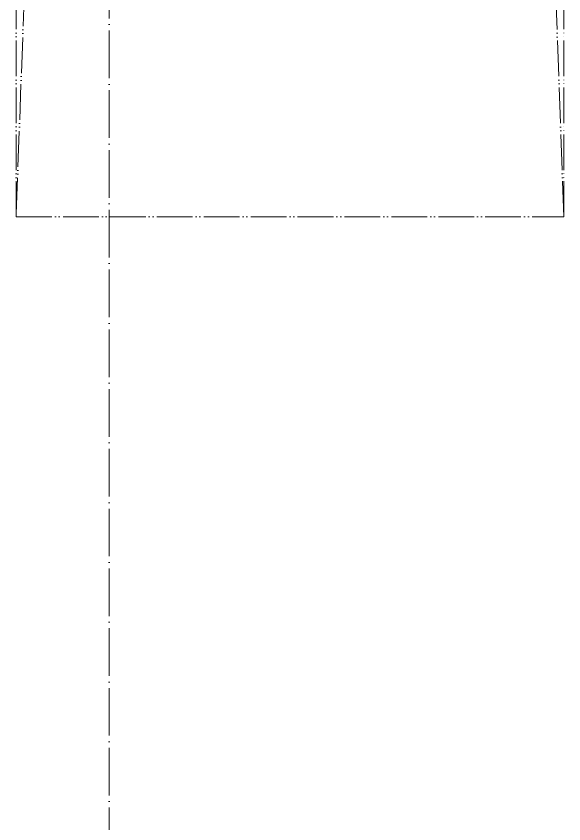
# Model space of a CAD drawing. Header units: millimetres. Extents: x -10438 to 68527, y -5058 to 44223.
# Drawn here: x 48810.5 to 49040.5, y 36617.8 to 36956.9 of the extents above; entities that cross this region are included whole.
import ezdxf

# ---------------------------------------------------------------- set-up
doc = ezdxf.new("R2010")
doc.units = ezdxf.units.MM
doc.linetypes.add('ADSK_Линия сетки', pattern=[25, 20, -2.5, 0, -2.5])
doc.linetypes.add('ADSK_Штрихпунктирная 2 точки_ш15 п1_5 п1_5 п1_5', pattern=[19.5, 15, -1.5, 0, -1.5, 0, -1.5])
doc.layers.add('Линии', color=7, linetype='Continuous', lineweight=9, true_color=0x00a600)
doc.layers.add('Оси', color=7, linetype='Continuous', lineweight=9)

msp = doc.modelspace()

# ---------------------------------------------------------------- linework, layer by layer
at = {"layer": 'Линии', "color": 7, "linetype": 'ADSK_Штрихпунктирная 2 точки_ш15 п1_5 п1_5 п1_5'}
for p, q in [((48810.457, 36872.606), (48810.457, 43188.805)), ((49040.457, 43188.805), (48810.457, 36872.606)), ((49040.457, 36872.606), (48810.457, 43188.805)), ((49040.457, 36872.606), (49040.457, 43188.805)), ((48810.457, 36872.606), (49040.457, 36872.606))]:
    msp.add_line(p, q, dxfattribs=at)
at = {"layer": 'Оси', "linetype": 'ADSK_Линия сетки'}
msp.add_line((48849.565, -4258.205), (48849.565, 44222.998), dxfattribs=at)

doc.saveas('drawing.dxf')
